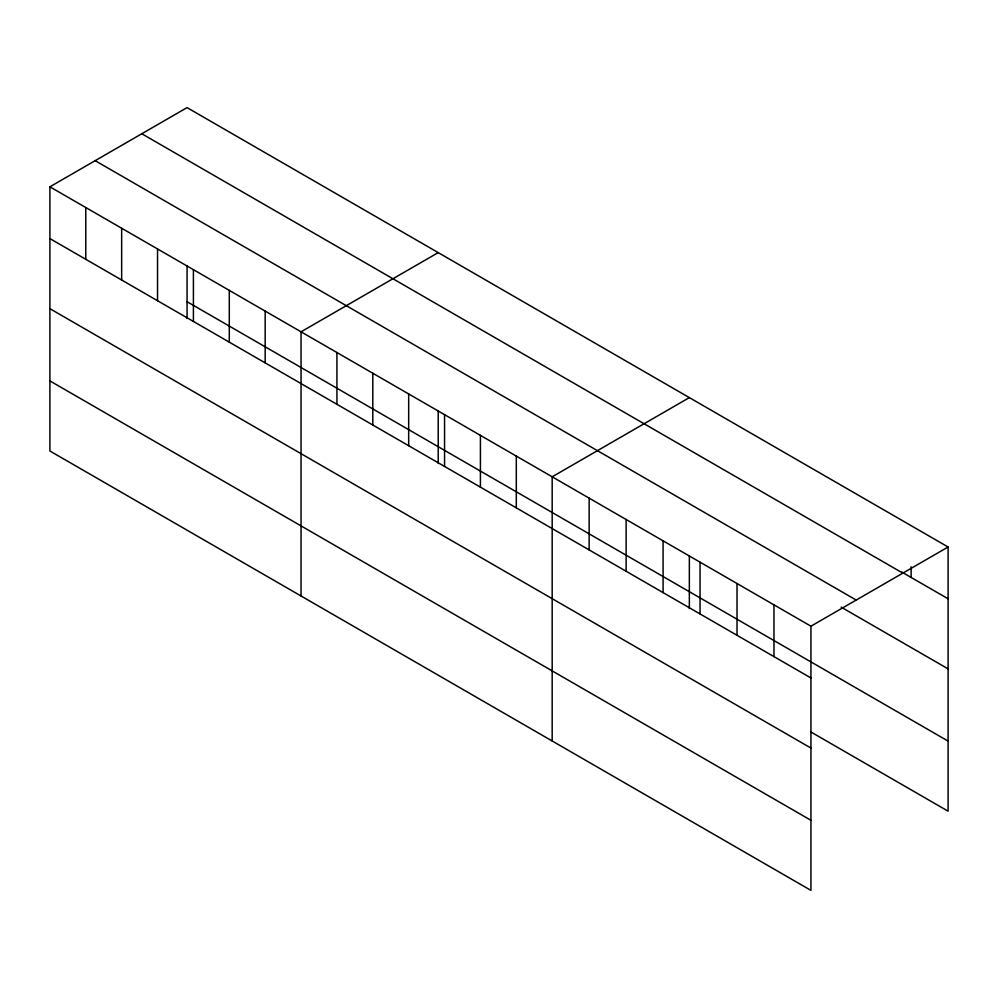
<?xml version="1.0" encoding="UTF-8"?>
<svg xmlns="http://www.w3.org/2000/svg" width="998" height="998" viewBox="0 0 998 998"><rect width="100%" height="100%" fill="white"/><g stroke="black" fill="none" stroke-linecap="round" stroke-linejoin="round"><path stroke-width="1.5" d="M49.9 186.813L810.937 626.195L810.937 890.378L49.9 450.996L49.9 186.813L187.063 107.622L948.1 547.004L948.1 811.187L810.8 731.921M438.209 252.619L301.047 331.81L301.047 595.993M689.344 397.616L552.181 476.807L552.181 740.99M810.937 626.195L948.1 547.004M901.893 572.104L948.1 598.788M141.803 133.757L902.841 573.139M95.159 160.678L856.197 600.06M841.164 607.133L948.1 668.872M187.063 301.708L948.1 741.09M49.9 238.584L810.937 677.966M49.9 308.681L810.937 748.063M49.9 380.899L810.937 820.281M911.137 566.777L911.137 577.443M773.974 604.85L773.974 656.634M737.011 583.506L737.011 635.289M700.047 562.173L700.047 613.945M689.344 555.599L689.344 608.468M663.084 540.829L663.084 592.6M626.12 519.484L626.12 571.268M589.144 498.139L589.144 549.923M516.303 456.086L516.303 507.87M480.425 435.377L480.425 487.149M444.559 414.657L444.559 466.44M438.209 410.602L438.209 463.471M408.681 393.948L408.681 445.732M372.803 373.24L372.803 425.011M336.925 352.519L336.925 404.302M265.169 311.089L265.169 362.873M229.291 290.381L229.291 342.164M193.412 269.672L193.412 321.443M187.063 265.605L187.063 318.474M157.534 248.951L157.534 300.735M121.656 228.243L121.656 280.014M85.778 207.522L85.778 259.305"/></g></svg>
